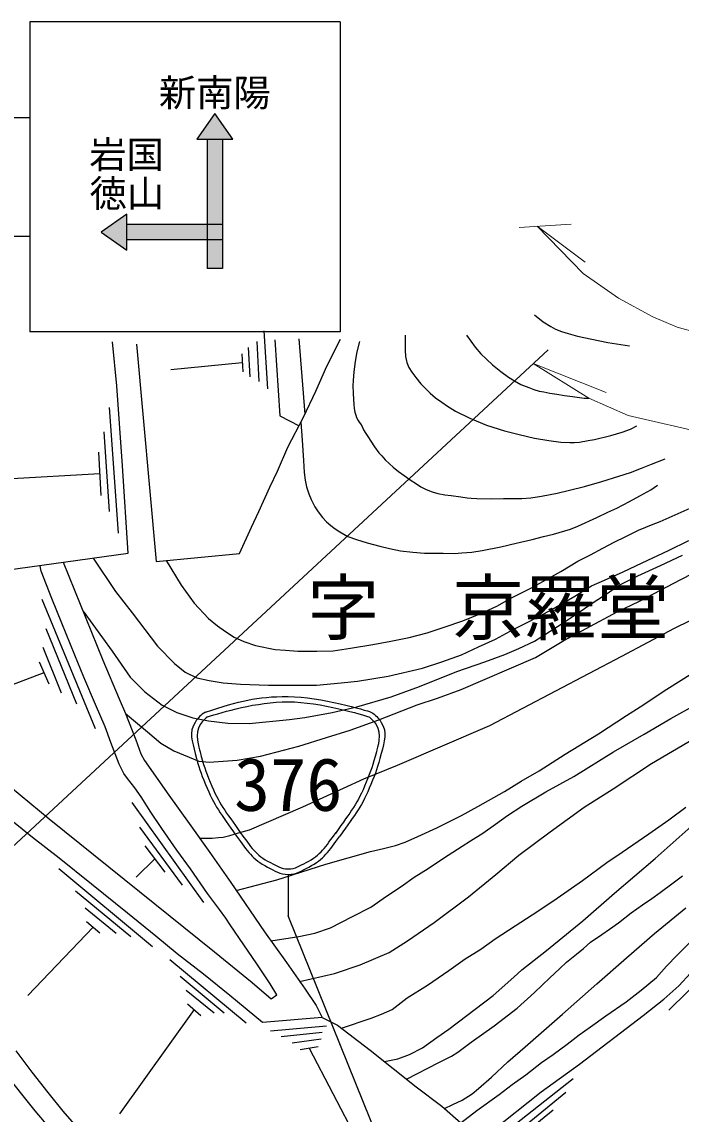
# Model space of a CAD drawing. Units: millimetres at full size, sheet at 1:1000; details may follow other scales. Extents: x 40000 to 680000, y 20000 to 380000.
# Drawn here: x 439732 to 471600, y 298998 to 351838 of the extents above; entities that cross this region are included whole.
import ezdxf
from ezdxf.enums import TextEntityAlignment as Align

# ---------------------------------------------------------------- set-up
doc = ezdxf.new("R2010")
doc.units = ezdxf.units.MM
doc.header["$LTSCALE"] = 1000
for name, color, linetype, lineweight in [('M-BGD', 7, 'Continuous', 25), ('M-STR-HTXT', 7, 'Continuous', 13), ('M-STR-STRC', 7, 'Continuous', 25)]:
    doc.layers.add(name, color=color, linetype=linetype, lineweight=lineweight)
doc.layers.add('M-BMK-HTXT', color=7, linetype='Continuous')
doc.styles.add('ＭＳ ゴシック', font='')
doc.styles.get('ＭＳ ゴシック').set_extended_font_data('MS Gothic')

msp = doc.modelspace()

# ---------------------------------------------------------------- hatches: boundary and pattern name
at = {"layer": 'M-STR-STRC'}
for points in [[(449058, 347411), (448183, 346161), (448683, 346161), (449433, 346161), (449933, 346161)], [(449433, 346161), (448683, 346161), (448683, 342036), (449433, 342036)], [(444808, 342036), (444808, 342536), (443558, 341661), (444808, 340786), (444808, 341286)], [(448683, 342036), (444808, 342036), (444808, 341286), (448683, 341286)], [(449433, 342036), (448683, 342036), (448683, 341286), (449433, 341286)], [(449433, 341286), (448683, 341286), (448683, 339911), (449433, 339911)]]:
    msp.add_hatch(color=256, dxfattribs=at).paths.add_polyline_path(points)

# ---------------------------------------------------------------- linework, layer by layer
at = {"layer": 'M-BGD'}
for p, q in [((451434, 336888), (451612, 334090)), ((450671, 336078), (450746, 334665)), ((451092, 336374), (451180, 334434)), ((453114, 336509), (453418, 332856)), ((450364, 335777), (450409, 334915)), ((450387, 335346), (446934, 335008)), ((443945, 333179), (444384, 327096)), ((443700, 332006), (443958, 328153)), ((443442, 331014), (443545, 328926)), ((443494, 329970), (438980, 329712)), ((440701, 323912), (443272, 317648)), ((440890, 322499), (442372, 318845)), ((440746, 321589), (441635, 319380)), ((440565, 320873), (441039, 319813)), ((440802, 320343), (436748, 318804)), ((445044, 314077), (448516, 309234)), ((445421, 312886), (447480, 310081)), ((445677, 311982), (446638, 310712)), ((446157, 311347), (445265, 310465)), ((441514, 310885), (446050, 307103)), ((442328, 309809), (444993, 307590)), ((442796, 308985), (444293, 307761)), ((442863, 308320), (443505, 307766)), ((443184, 308043), (440025, 304736)), ((470998, 304035), (474423, 307395)), ((446890, 306484), (450570, 303415)), ((447384, 305675), (449512, 303902)), ((447677, 304996), (449027, 303893)), ((448065, 304055), (444448, 299009)), ((447744, 304332), (448385, 303778)), ((451751, 303029), (454450, 303269)), ((452263, 302757), (454254, 302966)), ((452794, 302448), (454203, 302637)), ((453192, 302126), (454058, 302265)), ((453625, 302195), (456024, 297599)), ((463025, 298075), (466375, 300724)), ((463708, 298163), (466022, 300058)), ((464367, 298348), (465419, 299215))]:
    msp.add_line(p, q, dxfattribs=at)
for points in [[(436646, 342856), (437013, 336471), (437432, 330492), (437493, 329719), (437516, 329138), (437493, 328666), (437437, 328060), (437177, 326340), (437122, 325915), (437098, 325498), (437090, 325057), (444870, 326135), (444591, 330353), (444328, 334226), (444113, 336365)], [(464519, 337661), (464924, 337330), (465304, 337097), (465523, 336977), (465812, 336863), (466133, 336759), (466598, 336629), (467276, 336487), (468062, 336331), (469101, 336165)], [(458260, 336682), (458267, 335951), (458278, 335653), (458348, 335363), (458442, 335117), (458587, 334893), (458768, 334630), (459021, 334323), (459212, 334126), (459461, 333883), (459731, 333657), (460026, 333438), (460305, 333243), (460692, 333001), (461393, 332659), (462194, 332325), (463057, 332059), (463767, 331872), (464519, 331691), (465201, 331580), (465779, 331510), (466217, 331482), (466442, 331489), (466682, 331503), (467104, 331582), (467409, 331639), (468208, 331825), (468748, 331986), (469160, 332137), (469461, 332301)], [(461219, 336674), (461648, 336104), (461924, 335783), (462194, 335514), (462476, 335251), (462886, 334931), (463259, 334651), (463547, 334474), (463844, 334292), (464235, 334144), (464474, 334053), (464738, 333979), (464968, 333934), (465252, 333880), (465598, 333827), (465965, 333769), (466348, 333707), (466916, 333633), (467145, 333628)], [(445270, 336238), (446223, 325735), (450245, 326125), (450829, 327390), (451180, 328151), (451726, 329329), (452097, 330100), (452594, 331271), (453354, 332721), (453949, 333980), (454475, 335187), (455127, 336491)], [(451959, 336453), (452203, 332780), (453130, 332294)], [(456050, 336378), (455931, 335878), (455843, 335401), (455772, 334901), (455740, 334489), (455737, 334237), (455741, 333870), (455757, 333563), (455774, 333322), (455798, 333131), (455828, 332962), (455872, 332816), (455914, 332696), (455983, 332558), (456042, 332470), (456097, 332385), (456178, 332257), (456254, 332109), (456354, 331930), (456454, 331773), (456593, 331553), (456771, 331281), (456990, 330993), (457127, 330845), (457299, 330647), (457497, 330461), (457674, 330299), (457944, 330089), (458214, 329886), (458494, 329689), (458804, 329491), (459022, 329345), (459281, 329209), (459567, 329096), (459833, 329021), (460170, 328960), (460484, 328923), (460951, 328858), (461251, 328816), (461456, 328796), (461721, 328786), (462437, 328769), (463020, 328775), (463903, 328782), (464332, 328820), (464846, 328894), (465604, 329038), (466203, 329187), (466933, 329365), (467759, 329603), (468587, 329863), (469150, 330043), (469678, 330244), (470162, 330435), (470836, 330700)], [(453222, 332469), (453284, 331609), (453339, 330615), (453383, 330033), (453420, 329664), (453485, 329341), (453598, 329009), (453712, 328725), (453898, 328382), (454059, 328139), (454258, 327863), (454464, 327645), (454666, 327467), (454877, 327305), (455107, 327168), (455492, 326948), (455913, 326803), (456427, 326637), (457034, 326471), (457499, 326362), (458041, 326253), (458628, 326176), (459194, 326131), (460097, 326131), (460647, 326127), (461004, 326147), (461477, 326192), (461987, 326272), (462885, 326446), (463627, 326612), (464403, 326802), (464945, 326944), (465423, 327061), (466252, 327300), (466600, 327449), (467527, 327866), (468049, 328113), (468498, 328319), (469105, 328631), (469611, 328906), (470141, 329201), (470464, 329423)], [(446707, 325782), (447437, 324588), (448063, 323715), (448753, 322973), (449183, 322622), (449580, 322349), (449998, 322074), (450460, 321866), (451027, 321676), (451977, 321481), (452479, 321436), (453079, 321403), (453997, 321390), (454778, 321416), (455624, 321546), (456692, 321722), (457572, 321878), (458450, 322060), (459317, 322275), (460151, 322555), (461043, 322861), (461923, 323213), (462698, 323571), (463408, 323974), (464327, 324438), (464913, 324763), (465785, 325251), (466611, 325745), (467225, 326060), (467818, 326385), (468358, 326665), (468931, 326944), (469543, 327243), (469895, 327388), (470169, 327512), (470585, 327668), (471308, 327986), (472030, 328318)], [(443181, 325901), (444253, 324281), (445061, 323257), (446291, 321642), (447113, 320796), (447631, 320386), (448198, 320109), (448789, 319979), (449456, 319864), (450297, 319806), (451659, 319757), (452693, 319757), (453968, 319757), (455167, 319864), (455949, 319951), (457437, 320192), (459102, 320569), (460039, 320887), (460977, 321225), (461798, 321612), (462619, 321979), (463511, 322454), (464197, 322802), (465241, 323352), (466468, 324057), (466858, 324319), (467274, 324560), (467902, 324830), (468791, 325236), (469709, 325661), (470984, 326260), (471970, 326742)], [(442692, 323330), (444092, 321398), (444972, 320142), (445676, 319426), (446518, 318786), (447222, 318421), (447989, 318169), (448756, 318019), (449686, 317906), (450717, 317893), (452665, 318082), (453403, 318183), (454733, 318432), (455926, 318710), (457589, 319193), (458947, 319690), (460751, 320413), (462110, 320883), (463078, 321235), (463755, 321532), (464505, 321874), (465799, 322698), (466721, 323309), (467353, 323754), (468021, 324192), (468542, 324549), (469505, 325045), (470609, 325545), (471660, 326038)], [(441732, 325700), (443653, 320961), (444435, 319095), (444741, 318378), (445249, 317104), (445488, 316435), (445660, 316109), (446829, 314433), (447825, 313063), (448811, 311648), (449826, 310210), (451463, 307816), (452526, 306331), (453426, 305038), (453962, 304254), (454249, 303680), (451359, 303431), (449780, 304742), (448515, 305777), (447240, 306754), (446216, 307615), (444837, 308717), (443093, 310116), (441533, 311378), (440239, 312385), (438651, 313647)], [(439187, 314828), (441053, 313290), (449047, 306850), (450865, 305359), (451783, 304574), (452060, 304776), (451736, 305302), (451095, 306266), (450461, 307197), (449799, 308164), (449590, 308481), (449293, 308905), (448712, 309670), (447882, 310863), (447227, 311769), (446491, 312814), (445971, 313599), (445499, 314347), (445189, 314785), (444837, 315232), (444662, 315482), (444432, 315933), (444039, 316984), (443763, 317737), (443293, 318812), (442736, 320131), (442292, 321208), (441659, 322750), (441184, 323944), (440659, 325271), (440636, 325431), (440621, 325546)], [(444741, 318378), (445812, 317491), (446450, 316945), (447072, 316581), (447816, 316262), (448287, 316080), (448788, 316019), (450139, 316126), (451275, 316317), (453124, 316803), (454462, 317216), (455605, 317569), (456980, 318067), (458843, 318798), (459828, 319114), (460960, 319540), (464553, 321087), (465931, 321916), (467002, 322488), (468510, 323290), (469593, 323813), (471579, 324860), (473440, 325808)], [(448318, 312356), (448937, 312357), (449242, 312376), (449459, 312399), (449779, 312476), (450212, 312600), (450741, 312752), (453321, 313857), (456255, 315218), (457897, 315882), (462354, 317804), (468733, 321159), (471283, 322502), (472767, 323235)], [(450095, 309816), (452055, 310331), (454423, 311093), (456591, 311704), (457211, 311856), (457801, 311998), (458256, 312158), (458868, 312426), (459799, 312846), (460984, 313453), (461778, 313885), (463067, 314607), (463864, 315099), (464744, 315602), (466000, 316406), (467601, 317390), (468958, 318287), (469615, 318706), (470914, 319553), (472171, 320340)], [(451774, 307382), (453116, 307586), (453889, 307747), (454648, 308009), (455713, 308563), (456603, 309015), (457362, 309540), (458062, 310007), (458690, 310459), (459367, 310888), (460119, 311374), (461021, 311963), (461417, 312215), (462017, 312593), (462623, 313019), (463212, 313441), (463907, 313894), (465055, 314592), (466419, 315340), (468335, 316524), (469815, 317372), (471096, 318136), (472444, 318885)], [(453160, 305420), (454844, 305803), (456086, 306224), (457483, 306822), (458370, 307376), (459657, 308263), (461320, 309504), (462650, 310590), (463759, 311520), (465267, 312651), (466908, 313847), (468311, 314741), (470174, 315960), (472192, 317157)], [(455183, 303156), (456620, 303635), (457110, 303833), (457638, 304063), (458358, 304622), (459334, 305245), (460375, 305949), (461164, 306515), (461922, 306982), (462611, 307472), (463570, 308102), (464672, 308813), (465614, 309441), (466840, 310300), (468004, 311164), (468756, 311672), (470042, 312559), (470999, 313240), (471820, 313847)], [(457258, 301538), (457903, 301669), (458471, 301885), (459106, 302214), (459793, 302706), (460376, 303109), (462515, 304733), (463516, 305629), (463904, 305972), (465100, 306920), (466850, 308350), (468382, 309687), (470341, 311370), (472382, 313172)], [(458332, 300687), (459883, 301505), (460493, 301797), (460803, 301993), (461443, 302486), (462563, 303269), (463671, 304122), (464515, 304880), (465257, 305596), (465716, 306021), (466066, 306356), (466549, 306742), (466880, 307006), (467225, 307311), (467759, 307692), (468130, 307951), (468567, 308256), (469182, 308734), (469726, 309126), (470189, 309435), (470586, 309721), (471221, 310183), (471668, 310523)], [(460161, 299267), (460562, 299464), (461008, 299682), (461501, 299986), (461805, 300233), (462441, 300783), (463230, 301534), (464064, 302254), (465098, 303164), (465858, 303829), (467528, 305310), (468960, 306561), (470307, 307745), (471826, 308971)], [(460944, 298586), (461724, 299168), (462810, 299956), (463435, 300425), (464101, 300897), (464847, 301493), (465416, 301890), (466084, 302385), (466673, 302836), (467223, 303227), (467963, 303762), (468936, 304438), (469664, 304999), (470411, 305602), (470894, 306151), (471411, 306694), (472119, 307402)], [(462394, 298149), (464838, 300076), (466680, 301419), (469772, 303773), (470770, 304564), (471495, 305212), (472051, 305816)], [(454249, 303680), (454988, 303307), (456561, 302090), (458799, 300317), (460031, 299379), (460944, 298586)], [(439437, 302065), (440215, 301022), (440994, 300048), (441717, 299146), (442586, 298151)], [(438829, 301078), (440357, 299152), (441712, 297564)]]:
    msp.add_lwpolyline(points, dxfattribs=at)
at = {"layer": 'M-STR-HTXT'}
for p, q in [((463775, 341894), (466289, 342052)), ((464639, 341948), (466867, 339661)), ((464639, 341948), (466966, 340211)), ((466867, 339661), (468569, 338479)), ((468569, 338479), (470237, 337561)), ((470237, 337561), (471414, 337074)), ((471414, 337074), (472640, 336729)), ((432000, 305183), (465167, 335974)), ((464453, 335311), (467978, 333913))]:
    msp.add_line(p, q, dxfattribs=at)
msp.add_lwpolyline([(464453, 335311), (467145, 333628), (469039, 332801), (472960, 331885), (476255, 331619), (480253, 331652), (482643, 331817), (486873, 332457), (490529, 333318), (495913, 334931), (500707, 336675), (507702, 339504), (511262, 340797), (514841, 341857), (519065, 342975), (521771, 343440)], dxfattribs=at)
at = {"layer": 'M-STR-STRC'}
for p, q in [((440121, 351838), (440121, 336838)), ((455121, 351838), (440121, 351838)), ((455121, 351838), (455121, 336838)), ((439121, 347213), (440121, 347213)), ((449058, 347411), (448183, 346161)), ((449933, 346161), (449058, 347411)), ((448183, 346161), (449933, 346161)), ((448683, 346161), (448683, 339911)), ((449433, 346161), (449433, 339911)), ((444808, 342536), (443558, 341661)), ((444808, 340786), (444808, 342536)), ((449433, 342036), (444808, 342036)), ((439121, 341463), (440121, 341463)), ((443558, 341661), (444808, 340786)), ((449433, 341286), (444808, 341286)), ((449433, 339911), (448683, 339911)), ((455121, 336838), (440121, 336838)), ((452607, 310596), (452607, 308596)), ((462085, 285130), (452607, 308596))]:
    msp.add_line(p, q, dxfattribs=at)
for points, knots in [([(448607, 318452), (450306, 318981), (451017, 319207), (452607, 319200), (454196, 319194), (456369, 318525), (456607, 318452)], [0, 0, 0, 0, 1, 1, 1, 2, 2, 2, 2]), ([(448704, 318213), (449441, 318443), (451056, 318946), (452607, 318946), (454157, 318946), (456270, 318294), (456508, 318220)], [0, 0, 0, 0, 1, 1, 1, 2, 2, 2, 2]), ([(448607, 318452), (448370, 318305), (448258, 318183), (448107, 317952), (447786, 317462), (447972, 317027), (448107, 316452)], [0, 0, 0, 0, 1, 1, 1, 2, 2, 2, 2]), ([(448700, 318217), (448645, 318169), (448467, 318012), (448357, 317849), (448069, 317422), (448289, 316710), (448344, 316531)], [0, 0, 0, 0, 1, 1, 1, 2, 2, 2, 2]), ([(456511, 318220), (456566, 318172), (456746, 318013), (456857, 317849), (457145, 317421), (456924, 316708), (456869, 316530)], [0, 0, 0, 0, 1, 1, 1, 2, 2, 2, 2]), ([(456607, 318452), (456843, 318305), (456955, 318183), (457107, 317952), (457428, 317462), (457241, 317027), (457107, 316452)], [0, 0, 0, 0, 1, 1, 1, 2, 2, 2, 2]), ([(448344, 316531), (448521, 315844), (448607, 315620), (448835, 315057), (449259, 314012), (449566, 313661), (450321, 312581)], [0, 0, 0, 0, 1, 1, 1, 2, 2, 2, 2]), ([(456869, 316531), (456693, 315844), (456606, 315620), (456378, 315057), (455954, 314012), (455647, 313661), (454892, 312581)], [0, 0, 0, 0, 1, 1, 1, 2, 2, 2, 2]), ([(448107, 316452), (448287, 315753), (448374, 315524), (448607, 314952), (449035, 313897), (449344, 313543), (450107, 312452)], [0, 0, 0, 0, 1, 1, 1, 2, 2, 2, 2]), ([(457107, 316452), (456927, 315753), (456839, 315524), (456607, 314952), (456178, 313897), (455869, 313543), (455107, 312452)], [0, 0, 0, 0, 1, 1, 1, 2, 2, 2, 2]), ([(450107, 312452), (450656, 311726), (450866, 311323), (451607, 310952), (451977, 310766), (452192, 310596), (452607, 310596), (453021, 310596), (453236, 310766), (453607, 310952), (454348, 311323), (454557, 311726), (455107, 312452)], [0, 0, 0, 0, 1, 1, 1, 2, 2, 2, 3, 3, 3, 4, 4, 4, 4]), ([(450283, 312629), (450818, 311922), (451018, 311522), (451744, 311169), (452065, 311012), (452249, 310861), (452607, 310861), (452965, 310861), (453148, 311012), (453470, 311169), (454195, 311522), (454395, 311922), (454930, 312629)], [0, 0, 0, 0, 1, 1, 1, 2, 2, 2, 3, 3, 3, 4, 4, 4, 4])]:
    msp.add_open_spline(points, degree=3, knots=knots, dxfattribs=at)

# ---------------------------------------------------------------- texts
at = {"layer": 'M-BMK-HTXT', "style": 'ＭＳ ゴシック'}
msp.add_text('字\u3000京羅堂', height=2566, dxfattribs=at).set_placement((462271, 321440), align=Align.BOTTOM_CENTER)
at = {"layer": 'M-STR-STRC', "style": 'ＭＳ ゴシック'}
for s, height, p in [('新南陽', 1320, (449058, 348411)), ('岩国', 1320, (444792, 345420)), ('徳山', 1320, (444808, 343536)), ('376', 2566, (452607, 314952))]:
    msp.add_text(s, height=height, dxfattribs=at).set_placement(p, align=Align.MIDDLE_CENTER)

doc.saveas('drawing.dxf')
